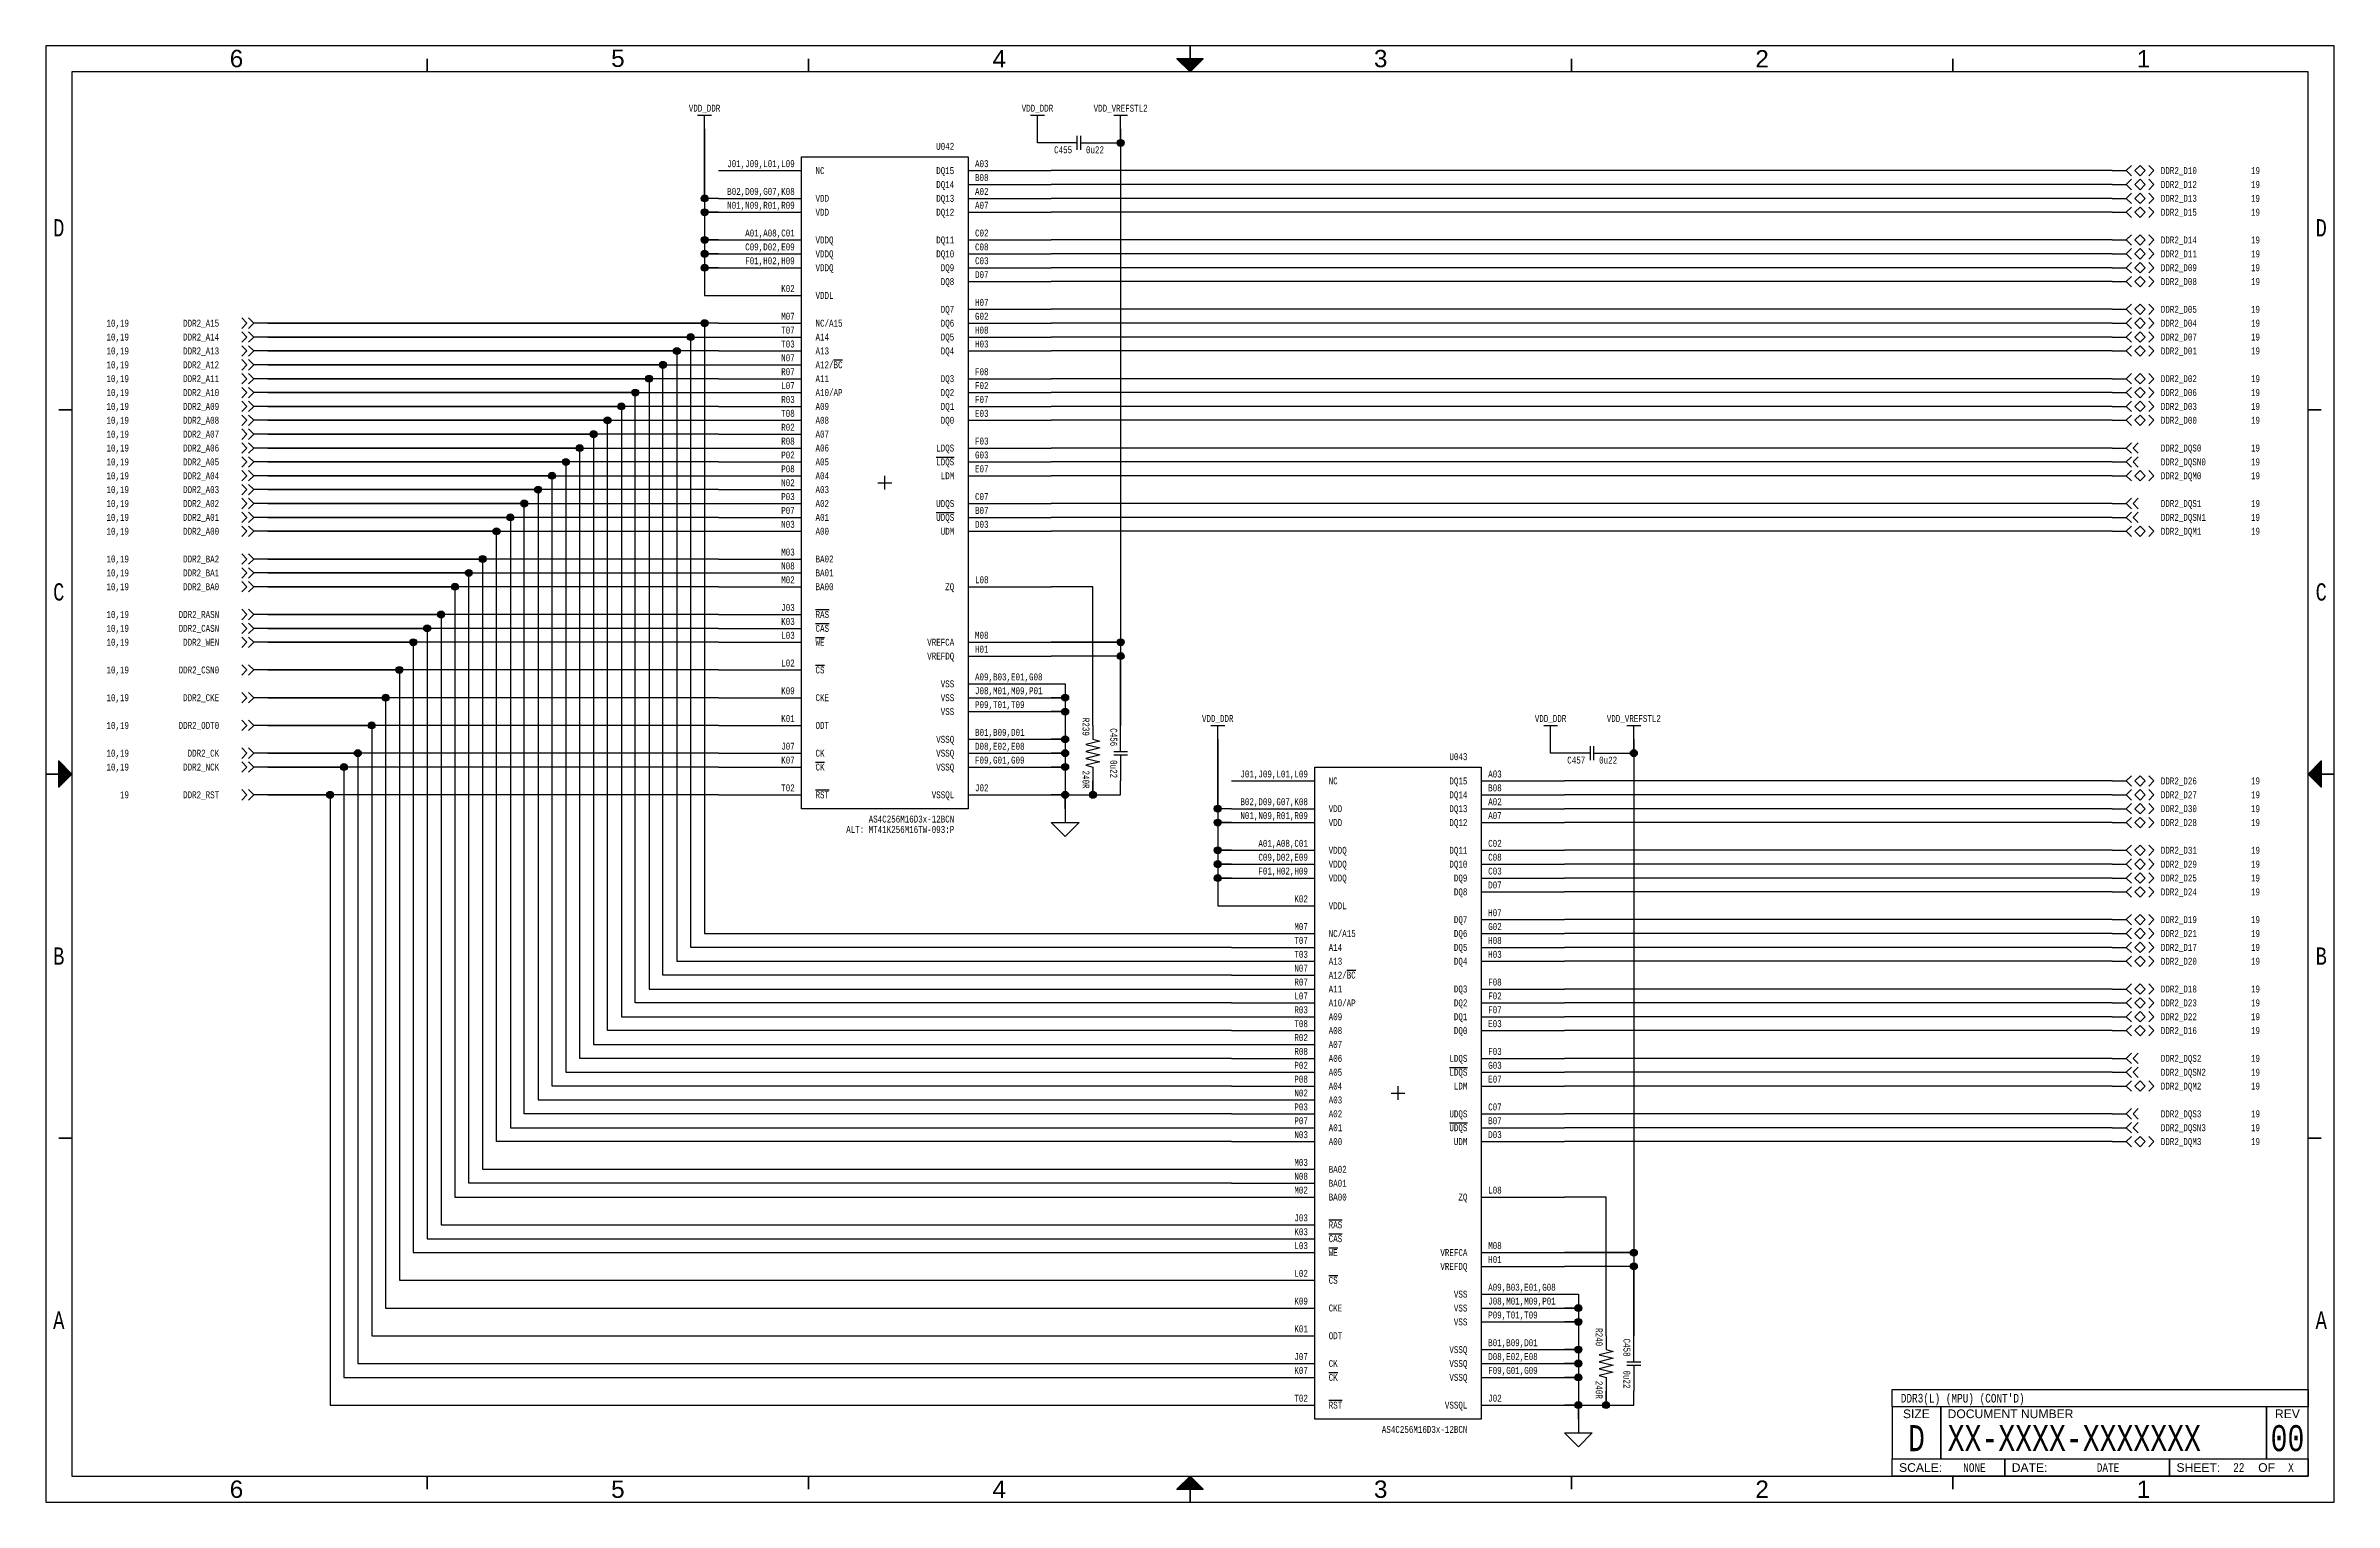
# Paper-space layout '22' of a CAD drawing. Header units: inches. Extents: x 0.2 to 16.8, y 0.2 to 10.8.
import ezdxf
from ezdxf.enums import TextEntityAlignment as Align

# ---------------------------------------------------------------- set-up
doc = ezdxf.new("R2010")
doc.units = ezdxf.units.IN
doc.header["$MEASUREMENT"] = 0
for name, color, linetype in [('BORDER', 13, 'Continuous'), ('COMPONENT', 14, 'Continuous'), ('SIGNAL', 84, 'Continuous'), ('TEXT', 252, 'Continuous')]:
    doc.layers.add(name, color=color, linetype=linetype)
doc.styles.add('Monotxt_75', font='monotxt.shx', dxfattribs={"width": 0.75})
doc.styles.get("Standard").update_dxf_attribs({"font": 'arial.ttf'})

# ---------------------------------------------------------------- blocks, each defined once
blk = doc.blocks.new('ANSI B Frame')
at = {"layer": 'BORDER', "lineweight": 35}
h = blk.add_hatch(color=256, dxfattribs=at)
h.dxf.hatch_style = 1
h.paths.add_polyline_path([(8.59375, 10.65625), (8.5, 10.65625), (8.5, 10.5625)])
h.paths.add_polyline_path([(8.5, 10.5625), (8.5, 10.65625), (8.40625, 10.65625)])
h = blk.add_hatch(color=256, dxfattribs=at)
h.dxf.hatch_style = 1
h.paths.add_polyline_path([(0.34375, 5.59375), (0.34375, 5.5), (0.4375, 5.5)])
h.paths.add_polyline_path([(0.4375, 5.5), (0.34375, 5.5), (0.34375, 5.40625)])
h = blk.add_hatch(color=256, dxfattribs=at)
h.dxf.hatch_style = 1
h.paths.add_polyline_path([(16.65625, 5.59375), (16.65625, 5.5), (16.5625, 5.5)])
h.paths.add_polyline_path([(16.5625, 5.5), (16.65625, 5.5), (16.65625, 5.40625)])
h = blk.add_hatch(color=256, dxfattribs=at)
h.dxf.hatch_style = 1
h.paths.add_polyline_path([(8.59375, 0.34375), (8.5, 0.34375), (8.5, 0.4375)])
h.paths.add_polyline_path([(8.5, 0.4375), (8.5, 0.34375), (8.40625, 0.34375)])
at = {"layer": 'BORDER'}
for points in [[(0.25, 0.25), (16.75, 0.25), (16.75, 10.75), (0.25, 10.75)], [(0.4375, 0.4375), (16.5625, 0.4375), (16.5625, 10.5625), (0.4375, 10.5625)], [(13.5625, 1.0625), (16.5625, 1.0625), (16.5625, 0.9375), (13.5625, 0.9375)], [(13.5625, 0.9375), (13.5625, 0.5625), (13.9125, 0.5625), (13.9125, 0.9375), (13.9125, 0.5625), (16.2625, 0.5625), (16.2625, 0.9375), (16.2625, 0.5625), (16.5625, 0.5625), (16.5625, 0.9375)], [(16.5625, 0.4375), (15.5625, 0.4375), (15.5625, 0.5625), (15.5625, 0.4375), (14.375, 0.4375), (14.375, 0.5625), (14.375, 0.4375), (13.5625, 0.4375), (13.5625, 0.5625), (16.5625, 0.5625)]]:
    blk.add_lwpolyline(points, close=True, dxfattribs=at)
at = {"layer": 'BORDER', "lineweight": 35}
for points in [[(8.5, 10.5625), (8.5, 10.75)], [(3, 10.65625), (3, 10.5625)], [(5.75, 10.65625), (5.75, 10.5625)], [(11.25, 10.65625), (11.25, 10.5625)], [(14, 10.65625), (14, 10.5625)], [(0.34375, 8.125), (0.4375, 8.125)], [(16.65625, 8.125), (16.5625, 8.125)], [(0.4375, 5.5), (0.25, 5.5)], [(16.5625, 5.5), (16.75, 5.5)], [(0.34375, 2.875), (0.4375, 2.875)], [(16.65625, 2.875), (16.5625, 2.875)], [(3, 0.34375), (3, 0.4375)], [(5.75, 0.34375), (5.75, 0.4375)], [(8.5, 0.4375), (8.5, 0.25)], [(11.25, 0.34375), (11.25, 0.4375)], [(14, 0.34375), (14, 0.4375)]]:
    blk.add_lwpolyline(points, dxfattribs=at)
for points in [[(8.5, 10.5625), (8.59375, 10.65625), (8.40625, 10.65625)], [(0.4375, 5.5), (0.34375, 5.59375), (0.34375, 5.40625)], [(16.5625, 5.5), (16.65625, 5.59375), (16.65625, 5.40625)], [(8.5, 0.4375), (8.59375, 0.34375), (8.40625, 0.34375)]]:
    blk.add_lwpolyline(points, close=True, dxfattribs=at)
at = {"layer": 'BORDER', "style": 'Monotxt_75', "width": 0.75}
for s, p in [('D', (0.34375, 9.4375)), ('D', (16.65625, 9.4375)), ('C', (0.34375, 6.8125)), ('C', (16.65625, 6.8125)), ('B', (0.34375, 4.1875)), ('B', (16.65625, 4.1875)), ('A', (0.34375, 1.5625)), ('A', (16.65625, 1.5625))]:
    blk.add_text(s, height=0.125, dxfattribs=at).set_placement(p, align=Align.MIDDLE_CENTER)
at = {"layer": 'BORDER'}
for s, p in [('SIZE', (13.7375, 0.8875)), ('REV', (16.4125, 0.8875)), ('OF', (16.2625, 0.5))]:
    blk.add_text(s, height=0.0625, dxfattribs=at).set_placement(p, align=Align.MIDDLE_CENTER)
for s, p in [('DOCUMENT NUMBER', (13.9625, 0.8875)), ('SCALE:', (13.6125, 0.5)), ('DATE:', (14.425, 0.5)), ('SHEET:', (15.6125, 0.5))]:
    blk.add_text(s, height=0.0625, dxfattribs=at).set_placement(p, align=Align.MIDDLE_LEFT)
at = {"layer": 'BORDER', "flags": 8}
for tag, p in [('ZN6', (1.625, 10.65787)), ('ZN5', (4.375, 10.66009)), ('ZN4', (7.125, 10.65625)), ('ZN3', (9.875, 10.65796)), ('ZN2', (12.625, 10.65574)), ('ZN1', (15.375, 10.65574)), ('ZN6', (1.625, 0.34375)), ('ZN5', (4.375, 0.34375)), ('ZN4', (7.125, 0.34375)), ('ZN3', (9.875, 0.34375)), ('ZN2', (12.625, 0.34375)), ('ZN1', (15.375, 0.34375))]:
    blk.add_attdef(tag, text='', height=0.125, dxfattribs=at).set_placement(p, align=Align.MIDDLE_CENTER)
at = {"layer": 'TEXT', "style": 'Monotxt_75', "width": 0.75, "flags": 8}
for tag, height, p in [('DESRP', 0.0625, (13.625, 1)), ('DWG_NO', 0.1875, (13.9625, 0.7125))]:
    blk.add_attdef(tag, text='', height=height, dxfattribs=at).set_placement(p, align=Align.MIDDLE_LEFT)
for tag, height, p in [('SHTSZ', 0.1875, (13.7375, 0.7125)), ('REV', 0.1875, (16.4125, 0.7125)), ('SCALE', 0.0625, (14.15625, 0.5)), ('REVDATE', 0.0625, (15.11875, 0.5)), ('CURRSHT', 0.0625, (16.0625, 0.5)), ('LASTSHT', 0.0625, (16.4375, 0.5))]:
    blk.add_attdef(tag, text='', height=height, dxfattribs=at).set_placement(p, align=Align.MIDDLE_CENTER)
blk = doc.blocks.new('CONNECT')
blk.add_hatch(color=256).paths.add_polyline_path([(0.0125, 0, 1), (-0.0125, 0, 1)])
blk.add_circle((0, 0), 0.0125)
blk = doc.blocks.new('SUPPLY_BUS')
for points in [[(0, 0), (0.05, 0)], [(0.05, 0.025), (0.05, -0.025)]]:
    blk.add_lwpolyline(points)
blk = doc.blocks.new('DDR3L_16')
blk.add_lwpolyline([(-0.6, 2.35), (0.6, 2.35), (0.6, -2.35), (-0.6, -2.35)], close=True)
for points in [[(-1.2, 2.25), (-0.6, 2.25)], [(0.6, 2.25), (1.2, 2.25)], [(0.6, 2.15), (1.2, 2.15)], [(-1.2, 2.05), (-0.6, 2.05)], [(0.6, 2.05), (1.2, 2.05)], [(-1.2, 1.95), (-0.6, 1.95)], [(0.6, 1.95), (1.2, 1.95)], [(-1.2, 1.75), (-0.6, 1.75)], [(0.6, 1.75), (1.2, 1.75)], [(-1.2, 1.65), (-0.6, 1.65)], [(-1.2, 1.55), (-0.6, 1.55)], [(0.6, 1.65), (1.2, 1.65)], [(0.6, 1.55), (1.2, 1.55)], [(-1.2, 1.35), (-0.6, 1.35)], [(0.6, 1.45), (1.2, 1.45)], [(0.6, 1.25), (1.2, 1.25)], [(-1.2, 1.15), (-0.6, 1.15)], [(-1.2, 1.05), (-0.6, 1.05)], [(0.6, 1.15), (1.2, 1.15)], [(0.6, 1.05), (1.2, 1.05)], [(-1.2, 0.95), (-0.6, 0.95)], [(-1.2, 0.85), (-0.6, 0.85)], [(0.6, 0.95), (1.2, 0.95)], [(-1.2, 0.75), (-0.6, 0.75)], [(0.6, 0.75), (1.2, 0.75)], [(-1.2, 0.65), (-0.6, 0.65)], [(-1.2, 0.55), (-0.6, 0.55)], [(0.6, 0.65), (1.2, 0.65)], [(0.6, 0.55), (1.2, 0.55)], [(-1.2, 0.45), (-0.6, 0.45)], [(-1.2, 0.35), (-0.6, 0.35)], [(0.6, 0.45), (1.2, 0.45)], [(-1.2, 0.25), (-0.6, 0.25)], [(0.6, 0.25), (1.2, 0.25)], [(-1.2, 0.15), (-0.6, 0.15)], [(-1.2, 0.05), (-0.6, 0.05)], [(0.6, 0.15), (1.2, 0.15)], [(0.6, 0.05), (1.2, 0.05)], [(-1.2, -0.05), (-0.6, -0.05)], [(-1.2, -0.15), (-0.6, -0.15)], [(0.6, -0.15), (1.2, -0.15)], [(-1.2, -0.25), (-0.6, -0.25)], [(0.6, -0.25), (1.2, -0.25)], [(-1.2, -0.35), (-0.6, -0.35)], [(0.6, -0.35), (1.2, -0.35)], [(-1.2, -0.55), (-0.6, -0.55)], [(-1.2, -0.65), (-0.6, -0.65)], [(-1.2, -0.75), (-0.6, -0.75)], [(0.6, -0.75), (1.2, -0.75)], [(-1.2, -0.95), (-0.6, -0.95)], [(-1.2, -1.05), (-0.6, -1.05)], [(-1.2, -1.15), (-0.6, -1.15)], [(0.6, -1.15), (1.2, -1.15)], [(0.6, -1.25), (1.2, -1.25)], [(-1.2, -1.35), (-0.6, -1.35)], [(0.6, -1.45), (1.2, -1.45)], [(-1.2, -1.55), (-0.6, -1.55)], [(0.6, -1.55), (1.2, -1.55)], [(-1.2, -1.75), (-0.6, -1.75)], [(0.6, -1.65), (1.2, -1.65)], [(-1.2, -1.95), (-0.6, -1.95)], [(0.6, -1.85), (1.2, -1.85)], [(0.6, -1.95), (1.2, -1.95)], [(-1.2, -2.05), (-0.6, -2.05)], [(0.6, -2.05), (1.2, -2.05)], [(-1.2, -2.25), (-0.6, -2.25)], [(0.6, -2.25), (1.2, -2.25)]]:
    blk.add_lwpolyline(points)
at = {"color": 7}
for points in [[(-0.05, 0), (0, 0), (0, 0.05)], [(0, -0.05), (0, 0), (0.05, 0)]]:
    blk.add_lwpolyline(points, dxfattribs=at)
at = {"layer": 'TEXT', "style": 'Monotxt_75', "width": 0.75}
for s, p in [('J01,J09,L01,L09', (-0.65, 2.275)), ('B02,D09,G07,K08', (-0.65, 2.075)), ('N01,N09,R01,R09', (-0.65, 1.975)), ('A01,A08,C01', (-0.65, 1.775)), ('C09,D02,E09', (-0.65, 1.675)), ('F01,H02,H09', (-0.65, 1.575)), ('K02', (-0.65, 1.375)), ('M07', (-0.65, 1.175)), ('T07', (-0.65, 1.075)), ('T03', (-0.65, 0.975)), ('N07', (-0.65, 0.875)), ('R07', (-0.65, 0.775)), ('L07', (-0.65, 0.675)), ('T08', (-0.65, 0.475)), ('R03', (-0.65, 0.575)), ('R02', (-0.65, 0.375)), ('R08', (-0.65, 0.275)), ('P02', (-0.65, 0.175)), ('P08', (-0.65, 0.075)), ('N02', (-0.65, -0.025)), ('P03', (-0.65, -0.125)), ('P07', (-0.65, -0.225)), ('N03', (-0.65, -0.325)), ('M03', (-0.65, -0.525)), ('N08', (-0.65, -0.625)), ('M02', (-0.65, -0.725)), ('J03', (-0.65, -0.925)), ('K03', (-0.65, -1.025)), ('L03', (-0.65, -1.125)), ('L02', (-0.65, -1.325)), ('K09', (-0.65, -1.525)), ('K01', (-0.65, -1.725)), ('J07', (-0.65, -1.925)), ('K07', (-0.65, -2.025)), ('T02', (-0.65, -2.225))]:
    blk.add_text(s, height=0.05, dxfattribs=at).set_placement(p, align=Align.RIGHT)
for s, p in [('A03', (0.65, 2.275)), ('B08', (0.65, 2.175)), ('A02', (0.65, 2.075)), ('A07', (0.65, 1.975)), ('C02', (0.65, 1.775)), ('C08', (0.65, 1.675)), ('C03', (0.65, 1.575)), ('D07', (0.65, 1.475)), ('H07', (0.65, 1.275)), ('G02', (0.65, 1.175)), ('H08', (0.65, 1.075)), ('H03', (0.65, 0.975)), ('F08', (0.65, 0.775)), ('F02', (0.65, 0.675)), ('E03', (0.65, 0.475)), ('F07', (0.65, 0.575)), ('G03', (0.65, 0.175)), ('F03', (0.65, 0.275)), ('E07', (0.65, 0.075)), ('C07', (0.65, -0.125)), ('B07', (0.65, -0.225)), ('D03', (0.65, -0.325)), ('L08', (0.65, -0.725)), ('M08', (0.65, -1.125)), ('H01', (0.65, -1.225)), ('A09,B03,E01,G08', (0.65, -1.425)), ('J08,M01,M09,P01', (0.65, -1.525)), ('P09,T01,T09', (0.65, -1.625)), ('B01,B09,D01', (0.65, -1.825)), ('D08,E02,E08', (0.65, -1.925)), ('F09,G01,G09', (0.65, -2.025)), ('J02', (0.65, -2.225))]:
    blk.add_text(s, height=0.05, dxfattribs=at).set_placement(p)
for s, p in [('NC', (-0.5, 2.25)), ('VDD', (-0.5, 2.05)), ('VDD', (-0.5, 1.95)), ('VDDQ', (-0.5, 1.75)), ('VDDQ', (-0.5, 1.65)), ('VDDQ', (-0.5, 1.55)), ('VDDL', (-0.5, 1.35)), ('NC/A15', (-0.5, 1.15)), ('A14', (-0.5, 1.05)), ('A13', (-0.5, 0.95)), ('A12/%%OBC', (-0.5, 0.85)), ('A11', (-0.5, 0.75)), ('A10/AP', (-0.5, 0.65)), ('A09', (-0.5, 0.55)), ('A08', (-0.5, 0.45)), ('A07', (-0.5, 0.35)), ('A06', (-0.5, 0.25)), ('A05', (-0.5, 0.15)), ('A04', (-0.5, 0.05)), ('A03', (-0.5, -0.05)), ('A02', (-0.5, -0.15)), ('A01', (-0.5, -0.25)), ('A00', (-0.5, -0.35)), ('BA02', (-0.5, -0.55)), ('BA01', (-0.5, -0.65)), ('BA00', (-0.5, -0.75)), ('%%ORAS', (-0.5, -0.95)), ('%%OCAS', (-0.5, -1.05)), ('%%OWE', (-0.5, -1.15)), ('%%OCS', (-0.5, -1.35)), ('CKE', (-0.5, -1.55)), ('ODT', (-0.5, -1.75)), ('CK', (-0.5, -1.95)), ('%%OCK', (-0.5, -2.05)), ('%%ORST', (-0.5, -2.25))]:
    blk.add_text(s, height=0.05, dxfattribs=at).set_placement(p, align=Align.MIDDLE_LEFT)
for s, p in [('DQ15', (0.5, 2.25)), ('DQ14', (0.5, 2.15)), ('DQ13', (0.5, 2.05)), ('DQ12', (0.5, 1.95)), ('DQ11', (0.5, 1.75)), ('DQ10', (0.5, 1.65)), ('DQ9', (0.5, 1.55)), ('DQ8', (0.5, 1.45)), ('DQ7', (0.5, 1.25)), ('DQ6', (0.5, 1.15)), ('DQ5', (0.5, 1.05)), ('DQ4', (0.5, 0.95)), ('DQ3', (0.5, 0.75)), ('DQ2', (0.5, 0.65)), ('DQ1', (0.5, 0.55)), ('DQ0', (0.5, 0.45)), ('%%OLDQS', (0.5, 0.15)), ('LDQS', (0.5, 0.25)), ('LDM', (0.5, 0.05)), ('UDQS', (0.5, -0.15)), ('%%OUDQS', (0.5, -0.25)), ('UDM', (0.5, -0.35)), ('ZQ', (0.5, -0.75)), ('VREFCA', (0.5, -1.15)), ('VREFDQ', (0.5, -1.25)), ('VSS', (0.5, -1.45)), ('VSS', (0.5, -1.55)), ('VSS', (0.5, -1.65)), ('VSSQ', (0.5, -1.85)), ('VSSQ', (0.5, -1.95)), ('VSSQ', (0.5, -2.05)), ('VSSQL', (0.5, -2.25))]:
    blk.add_text(s, height=0.05, dxfattribs=at).set_placement(p, align=Align.MIDDLE_RIGHT)
at = {"layer": 'TEXT', "style": 'Monotxt_75', "width": 0.75, "flags": 8}
blk.add_attdef('REFID', text='', height=0.05, dxfattribs=at).set_placement((0.5, 2.4), align=Align.RIGHT)
blk.add_attdef('MFGPN', text='', height=0.05, dxfattribs=at).set_placement((0.5, -2.4), align=Align.TOP_RIGHT)
blk = doc.blocks.new('RES')
blk.add_lwpolyline([(-0.2, 0), (-0.1, 0), (-0.0875, 0.05), (-0.0625, -0.05), (-0.0375, 0.05), (-0.0125, -0.05), (0.0125, 0.05), (0.0375, -0.05), (0.0625, 0.05), (0.0875, -0.05), (0.1, 0), (0.2, 0)])
at = {"layer": 'TEXT', "style": 'Monotxt_75', "width": 0.75, "flags": 8}
blk.add_attdef('REFID', text='', height=0.05, dxfattribs=at).set_placement((-0.125, -0.025), align=Align.TOP_RIGHT)
blk.add_attdef('VALUE', text='', height=0.05, dxfattribs=at).set_placement((0.125, -0.025), align=Align.TOP_LEFT)
blk = doc.blocks.new('CAP')
for points in [[(0, 0.0125), (0, 0.2)], [(-0.05, 0.0125), (0.05, 0.0125)], [(-0.05, -0.0125), (0.05, -0.0125)], [(0, -0.0125), (0, -0.2)]]:
    blk.add_lwpolyline(points)
at = {"layer": 'TEXT', "style": 'Monotxt_75', "width": 0.75, "flags": 8}
blk.add_attdef('REFID', text='', height=0.05, rotation=270, dxfattribs=at).set_placement((-0.025, 0.05), align=Align.TOP_RIGHT)
blk.add_attdef('VALUE', text='', height=0.05, rotation=270, dxfattribs=at).set_placement((-0.025, -0.05), align=Align.TOP_LEFT)
blk = doc.blocks.new('FLOAT_GND')
blk.add_lwpolyline([(0, 0), (0, -0.05)])
blk.add_lwpolyline([(-0.05, -0.05), (0.05, -0.05), (0, -0.1)], close=True)
blk = doc.blocks.new('BIDIR_CONN')
for points in [[(0, 0), (0.05, 0)], [(0.06875, 0.01875), (0.05, 0), (0.06875, -0.01875)], [(0.13125, 0.01875), (0.15, 0), (0.13125, -0.01875)]]:
    blk.add_lwpolyline(points)
blk.add_lwpolyline([(0.1, 0.01875), (0.08125, 0), (0.1, -0.01875), (0.11875, 0)], close=True)
blk = doc.blocks.new('FROM_CONN')
for points in [[(0, 0), (0.05, 0)], [(0.06875, 0.01875), (0.05, 0), (0.06875, -0.01875)], [(0.09375, 0.01875), (0.075, 0), (0.09375, -0.01875)]]:
    blk.add_lwpolyline(points)

psp = doc.layouts.new('22')

# ---------------------------------------------------------------- linework, layer by layer
at = {"layer": 'SIGNAL'}
for points in [[(5.1, 9.65), (5, 9.65), (5, 10.15), (5, 9.55), (5.1, 9.55), (5.025, 9.55), (5, 9.525), (5, 9.35), (5.1, 9.35), (5.025, 9.35), (5, 9.325), (5, 9.25), (5.1, 9.25), (5.025, 9.25), (5, 9.225), (5, 9.15), (5.1, 9.15), (5.025, 9.15), (5, 9.125), (5, 8.95), (5.1, 8.95)], [(7.5, 10.05), (7.4, 10.05), (7.4, 10.15)], [(7.9, 10.05), (8, 10.05), (8, 10.15), (8, 6.45), (7.5, 6.45), (7.975, 6.45), (8, 6.425), (8, 5.85), (8, 6.35), (7.5, 6.35)], [(15.15, 9.85), (7.5, 9.85)], [(15.15, 9.75), (7.5, 9.75)], [(15.15, 9.65), (7.5, 9.65)], [(15.15, 9.55), (7.5, 9.55)], [(15.15, 9.35), (7.5, 9.35)], [(15.15, 9.25), (7.5, 9.25)], [(15.15, 9.15), (7.5, 9.15)], [(15.15, 9.05), (7.5, 9.05)], [(5.1, 8.75), (1.85, 8.75), (5, 8.75), (5, 4.35), (8.8, 4.35)], [(15.15, 8.85), (7.5, 8.85)], [(15.15, 8.75), (7.5, 8.75)], [(8.8, 4.25), (4.9, 4.25), (4.9, 8.65), (1.85, 8.65), (5.1, 8.65)], [(15.15, 8.65), (7.5, 8.65)], [(5.1, 8.55), (1.85, 8.55), (4.8, 8.55), (4.8, 4.15), (8.8, 4.15)], [(8.8, 4.05), (4.7, 4.05), (4.7, 8.45), (1.85, 8.45), (5.1, 8.45)], [(15.15, 8.55), (7.5, 8.55)], [(5.1, 8.35), (1.85, 8.35), (4.6, 8.35), (4.6, 3.95), (8.8, 3.95)], [(8.8, 3.85), (4.5, 3.85), (4.5, 8.25), (1.85, 8.25), (5.1, 8.25)], [(15.15, 8.35), (7.5, 8.35)], [(5.1, 8.15), (1.85, 8.15), (4.4, 8.15), (4.4, 3.75), (8.8, 3.75)], [(15.15, 8.25), (7.5, 8.25)], [(15.15, 8.15), (7.5, 8.15)], [(8.8, 3.65), (4.3, 3.65), (4.3, 8.05), (1.85, 8.05), (5.1, 8.05)], [(5.1, 7.95), (1.85, 7.95), (4.2, 7.95), (4.2, 3.55), (8.8, 3.55)], [(15.15, 8.05), (7.5, 8.05)], [(8.8, 3.45), (4.1, 3.45), (4.1, 7.85), (1.85, 7.85), (5.1, 7.85)], [(15.15, 7.85), (7.5, 7.85)], [(5.1, 7.75), (1.85, 7.75), (4, 7.75), (4, 3.35), (8.8, 3.35)], [(8.8, 3.25), (3.9, 3.25), (3.9, 7.65), (1.85, 7.65), (5.1, 7.65)], [(15.15, 7.75), (7.5, 7.75)], [(15.15, 7.65), (7.5, 7.65)], [(5.1, 7.55), (1.85, 7.55), (3.8, 7.55), (3.8, 3.15), (8.8, 3.15)], [(8.8, 3.05), (3.7, 3.05), (3.7, 7.45), (1.85, 7.45), (5.1, 7.45)], [(15.15, 7.45), (7.5, 7.45)], [(5.1, 7.35), (1.85, 7.35), (3.6, 7.35), (3.6, 2.95), (8.8, 2.95)], [(15.15, 7.35), (7.5, 7.35)], [(8.8, 2.85), (3.5, 2.85), (3.5, 7.25), (1.85, 7.25), (5.1, 7.25)], [(15.15, 7.25), (7.5, 7.25)], [(5.1, 7.05), (1.85, 7.05), (3.4, 7.05), (3.4, 2.65), (8.8, 2.65)], [(8.8, 2.55), (3.3, 2.55), (3.3, 6.95), (1.85, 6.95), (5.1, 6.95)], [(5.1, 6.85), (1.85, 6.85), (3.2, 6.85), (3.2, 2.45), (8.8, 2.45)], [(7.8, 5.85), (7.8, 6.85), (7.5, 6.85)], [(5.1, 6.65), (1.85, 6.65), (3.1, 6.65), (3.1, 2.25), (8.8, 2.25)], [(5.1, 6.55), (1.85, 6.55), (3, 6.55), (3, 2.15), (8.8, 2.15)], [(5.1, 6.45), (1.85, 6.45), (2.9, 6.45), (2.9, 2.05), (8.8, 2.05)], [(5.1, 6.25), (1.85, 6.25), (2.8, 6.25), (2.8, 1.85), (8.8, 1.85)], [(7.5, 6.15), (7.6, 6.15), (7.6, 6.075), (7.575, 6.05), (7.5, 6.05), (7.6, 6.05), (7.6, 5.975), (7.575, 5.95), (7.5, 5.95), (7.6, 5.95), (7.6, 5.775), (7.575, 5.75), (7.5, 5.75), (7.6, 5.75), (7.6, 5.675), (7.575, 5.65), (7.5, 5.65), (7.6, 5.65), (7.6, 5.575), (7.575, 5.55), (7.5, 5.55), (7.6, 5.55), (7.6, 5.25), (7.6, 5.35), (7.5, 5.35), (7.8, 5.35), (7.8, 5.45), (7.8, 5.375), (7.825, 5.35), (8, 5.35), (8, 5.45)], [(5.1, 6.05), (1.85, 6.05), (2.7, 6.05), (2.7, 1.65), (8.8, 1.65)], [(5.1, 5.85), (1.85, 5.85), (2.6, 5.85), (2.6, 1.45), (8.8, 1.45)], [(5.1, 5.65), (1.85, 5.65), (2.5, 5.65), (2.5, 1.25), (8.8, 1.25)], [(8.8, 5.25), (8.7, 5.25), (8.7, 5.75), (8.7, 5.15), (8.8, 5.15), (8.725, 5.15), (8.7, 5.125), (8.7, 4.95), (8.8, 4.95), (8.725, 4.95), (8.7, 4.925), (8.7, 4.85), (8.8, 4.85), (8.725, 4.85), (8.7, 4.825), (8.7, 4.75), (8.8, 4.75), (8.725, 4.75), (8.7, 4.725), (8.7, 4.55), (8.8, 4.55)], [(11.2, 5.65), (11.1, 5.65), (11.1, 5.75)], [(11.6, 5.65), (11.7, 5.65), (11.7, 5.75), (11.7, 2.05), (11.2, 2.05), (11.675, 2.05), (11.7, 2.025), (11.7, 1.45), (11.7, 1.95), (11.2, 1.95)], [(5.1, 5.55), (1.85, 5.55), (2.4, 5.55), (2.4, 1.15), (8.8, 1.15)], [(15.15, 5.45), (11.2, 5.45)], [(5.1, 5.35), (1.85, 5.35), (2.3, 5.35), (2.3, 0.95), (8.8, 0.95)], [(15.15, 5.35), (11.2, 5.35)], [(15.15, 5.25), (11.2, 5.25)], [(15.15, 5.15), (11.2, 5.15)], [(15.15, 4.95), (11.2, 4.95)], [(15.15, 4.85), (11.2, 4.85)], [(15.15, 4.75), (11.2, 4.75)], [(15.15, 4.65), (11.2, 4.65)], [(15.15, 4.45), (11.2, 4.45)], [(15.15, 4.35), (11.2, 4.35)], [(15.15, 4.25), (11.2, 4.25)], [(15.15, 4.15), (11.2, 4.15)], [(15.15, 3.95), (11.2, 3.95)], [(15.15, 3.85), (11.2, 3.85)], [(15.15, 3.75), (11.2, 3.75)], [(15.15, 3.65), (11.2, 3.65)], [(15.15, 3.45), (11.2, 3.45)], [(15.15, 3.35), (11.2, 3.35)], [(15.15, 3.25), (11.2, 3.25)], [(15.15, 3.05), (11.2, 3.05)], [(15.15, 2.95), (11.2, 2.95)], [(15.15, 2.85), (11.2, 2.85)], [(11.5, 1.45), (11.5, 2.45), (11.2, 2.45)], [(11.2, 1.75), (11.3, 1.75), (11.3, 1.675), (11.275, 1.65), (11.2, 1.65), (11.3, 1.65), (11.3, 1.575), (11.275, 1.55), (11.2, 1.55), (11.3, 1.55), (11.3, 1.375), (11.275, 1.35), (11.2, 1.35), (11.3, 1.35), (11.3, 1.275), (11.275, 1.25), (11.2, 1.25), (11.3, 1.25), (11.3, 1.175), (11.275, 1.15), (11.2, 1.15), (11.3, 1.15), (11.3, 0.85), (11.3, 0.95), (11.2, 0.95), (11.5, 0.95), (11.5, 1.05), (11.5, 0.975), (11.525, 0.95), (11.7, 0.95), (11.7, 1.05)]]:
    psp.add_lwpolyline(points, dxfattribs=at)

# ---------------------------------------------------------------- block references
ref = psp.add_blockref('ANSI B Frame', (0, 0))
ref.add_attrib('SHTSZ', 'D', dxfattribs={"layer": 'TEXT', "height": 0.188, "style": 'Monotxt_75', "width": 0.75}).set_placement((13.738, 0.712), align=Align.MIDDLE_CENTER)
ref.add_attrib('DWG_NO', 'XX-XXXX-XXXXXXX', dxfattribs={"layer": 'TEXT', "height": 0.1875, "style": 'Monotxt_75', "width": 0.75}).set_placement((13.963, 0.712), align=Align.MIDDLE_LEFT)
ref.add_attrib('REV', '00', dxfattribs={"layer": 'TEXT', "height": 0.1875, "style": 'Monotxt_75', "width": 0.75}).set_placement((16.413, 0.712), align=Align.MIDDLE_CENTER)
ref.add_attrib('SCALE', 'NONE', dxfattribs={"layer": 'TEXT', "height": 0.0625, "style": 'Monotxt_75', "width": 0.75}).set_placement((14.156, 0.5), align=Align.MIDDLE_CENTER)
ref.add_attrib('REVDATE', 'DATE', dxfattribs={"layer": 'TEXT', "height": 0.0625, "style": 'Monotxt_75', "width": 0.75}).set_placement((15.119, 0.5), align=Align.MIDDLE_CENTER)
ref.add_attrib('CURRSHT', '22', dxfattribs={"layer": 'TEXT', "height": 0.0625, "style": 'Monotxt_75', "width": 0.75}).set_placement((16.062, 0.5), align=Align.MIDDLE_CENTER)
ref.add_attrib('LASTSHT', 'X', dxfattribs={"layer": 'TEXT', "height": 0.0625, "style": 'Monotxt_75', "width": 0.75}).set_placement((16.438, 0.5), align=Align.MIDDLE_CENTER)
ref.add_attrib('DESRP', "DDR3(L) (MPU) (CONT'D)", dxfattribs={"layer": 'TEXT', "height": 0.0625, "style": 'Monotxt_75', "width": 0.75}).set_placement((13.625, 1), align=Align.MIDDLE_LEFT)
ref.add_attrib('ZN1', '1', dxfattribs={"layer": 'BORDER', "height": 0.125}).set_placement((15.375, 0.344), align=Align.MIDDLE_CENTER)
ref.add_attrib('ZN1', '1', dxfattribs={"layer": 'BORDER', "height": 0.125}).set_placement((15.375, 10.656), align=Align.MIDDLE_CENTER)
ref.add_attrib('ZN2', '2', dxfattribs={"layer": 'BORDER', "height": 0.125}).set_placement((12.625, 0.344), align=Align.MIDDLE_CENTER)
ref.add_attrib('ZN2', '2', dxfattribs={"layer": 'BORDER', "height": 0.125}).set_placement((12.625, 10.656), align=Align.MIDDLE_CENTER)
ref.add_attrib('ZN3', '3', dxfattribs={"layer": 'BORDER', "height": 0.125}).set_placement((9.875, 0.344), align=Align.MIDDLE_CENTER)
ref.add_attrib('ZN3', '3', dxfattribs={"layer": 'BORDER', "height": 0.125}).set_placement((9.875, 10.658), align=Align.MIDDLE_CENTER)
ref.add_attrib('ZN4', '4', dxfattribs={"layer": 'BORDER', "height": 0.125}).set_placement((7.125, 0.344), align=Align.MIDDLE_CENTER)
ref.add_attrib('ZN4', '4', dxfattribs={"layer": 'BORDER', "height": 0.125}).set_placement((7.125, 10.656), align=Align.MIDDLE_CENTER)
ref.add_attrib('ZN5', '5', dxfattribs={"layer": 'BORDER', "height": 0.125}).set_placement((4.375, 0.344), align=Align.MIDDLE_CENTER)
ref.add_attrib('ZN5', '5', dxfattribs={"layer": 'BORDER', "height": 0.125}).set_placement((4.375, 10.66), align=Align.MIDDLE_CENTER)
ref.add_attrib('ZN6', '6', dxfattribs={"layer": 'BORDER', "height": 0.125}).set_placement((1.625, 0.344), align=Align.MIDDLE_CENTER)
ref.add_attrib('ZN6', '6', dxfattribs={"layer": 'BORDER', "height": 0.125}).set_placement((1.625, 10.658), align=Align.MIDDLE_CENTER)
at = {"layer": 'COMPONENT', "yscale": 2, "zscale": 2}
for name, p, xscale, rotation in [('SUPPLY_BUS', (5, 10.15), 2, 90), ('SUPPLY_BUS', (7.4, 10.15), 2, 90), ('SUPPLY_BUS', (8, 10.15), 2, 90), ('BIDIR_CONN', (15.15, 9.85), -2, 180), ('BIDIR_CONN', (15.15, 9.75), -2, 180), ('BIDIR_CONN', (15.15, 9.65), -2, 180), ('BIDIR_CONN', (15.15, 9.55), -2, 180), ('BIDIR_CONN', (15.15, 9.35), -2, 180), ('BIDIR_CONN', (15.15, 9.25), -2, 180), ('BIDIR_CONN', (15.15, 9.15), -2, 180), ('BIDIR_CONN', (15.15, 9.05), -2, 180), ('FROM_CONN', (1.85, 8.75), 2, 180), ('BIDIR_CONN', (15.15, 8.85), -2, 180), ('BIDIR_CONN', (15.15, 8.75), -2, 180), ('FROM_CONN', (1.85, 8.65), 2, 180), ('FROM_CONN', (1.85, 8.55), 2, 180), ('BIDIR_CONN', (15.15, 8.65), -2, 180), ('BIDIR_CONN', (15.15, 8.55), -2, 180), ('FROM_CONN', (1.85, 8.45), 2, 180), ('FROM_CONN', (1.85, 8.35), 2, 180), ('FROM_CONN', (1.85, 8.25), 2, 180), ('BIDIR_CONN', (15.15, 8.35), -2, 180), ('BIDIR_CONN', (15.15, 8.25), -2, 180), ('FROM_CONN', (1.85, 8.15), 2, 180), ('FROM_CONN', (1.85, 8.05), 2, 180), ('BIDIR_CONN', (15.15, 8.15), -2, 180), ('BIDIR_CONN', (15.15, 8.05), -2, 180), ('FROM_CONN', (1.85, 7.95), 2, 180), ('FROM_CONN', (1.85, 7.85), 2, 180), ('FROM_CONN', (1.85, 7.75), 2, 180), ('FROM_CONN', (1.85, 7.65), 2, 180), ('BIDIR_CONN', (15.15, 7.65), -2, 180), ('FROM_CONN', (1.85, 7.55), 2, 180), ('FROM_CONN', (1.85, 7.45), 2, 180), ('FROM_CONN', (1.85, 7.35), 2, 180), ('FROM_CONN', (1.85, 7.25), 2, 180), ('BIDIR_CONN', (15.15, 7.25), -2, 180), ('FROM_CONN', (1.85, 7.05), 2, 180), ('FROM_CONN', (1.85, 6.95), 2, 180), ('FROM_CONN', (1.85, 6.85), 2, 180), ('FROM_CONN', (1.85, 6.65), 2, 180), ('FROM_CONN', (1.85, 6.55), 2, 180), ('FROM_CONN', (1.85, 6.45), 2, 180), ('FROM_CONN', (1.85, 6.25), 2, 180), ('FROM_CONN', (1.85, 6.05), 2, 180), ('FROM_CONN', (1.85, 5.85), 2, 180), ('SUPPLY_BUS', (8.7, 5.75), 2, 90), ('SUPPLY_BUS', (11.1, 5.75), 2, 90), ('SUPPLY_BUS', (11.7, 5.75), 2, 90), ('FROM_CONN', (1.85, 5.65), 2, 180), ('FROM_CONN', (1.85, 5.55), 2, 180), ('BIDIR_CONN', (15.15, 5.45), -2, 180), ('FROM_CONN', (1.85, 5.35), 2, 180), ('BIDIR_CONN', (15.15, 5.35), -2, 180), ('BIDIR_CONN', (15.15, 5.25), -2, 180), ('BIDIR_CONN', (15.15, 5.15), -2, 180), ('BIDIR_CONN', (15.15, 4.95), -2, 180), ('BIDIR_CONN', (15.15, 4.85), -2, 180), ('BIDIR_CONN', (15.15, 4.75), -2, 180), ('BIDIR_CONN', (15.15, 4.65), -2, 180), ('BIDIR_CONN', (15.15, 4.45), -2, 180), ('BIDIR_CONN', (15.15, 4.35), -2, 180), ('BIDIR_CONN', (15.15, 4.25), -2, 180), ('BIDIR_CONN', (15.15, 4.15), -2, 180), ('BIDIR_CONN', (15.15, 3.95), -2, 180), ('BIDIR_CONN', (15.15, 3.85), -2, 180), ('BIDIR_CONN', (15.15, 3.75), -2, 180), ('BIDIR_CONN', (15.15, 3.65), -2, 180), ('BIDIR_CONN', (15.15, 3.25), -2, 180), ('BIDIR_CONN', (15.15, 2.85), -2, 180)]:
    psp.add_blockref(name, p, dxfattribs=dict(at, xscale=xscale, rotation=rotation))
at = {"layer": 'COMPONENT'}
ref = psp.add_blockref('CAP', (7.7, 10.05), dxfattribs=dict(at, rotation=90))
ref.add_attrib('REFID', 'C455', dxfattribs={"layer": 'TEXT', "height": 0.05, "style": 'Monotxt_75', "width": 0.75}).set_placement((7.65, 10.025), align=Align.TOP_RIGHT)
ref.add_attrib('VALUE', '0u22', dxfattribs={"layer": 'TEXT', "height": 0.05, "style": 'Monotxt_75', "width": 0.75}).set_placement((7.75, 10.025), align=Align.TOP_LEFT)
ref = psp.add_blockref('DDR3L_16', (6.3, 7.6), dxfattribs=at)
ref.add_attrib('REFID', 'U042', dxfattribs={"layer": 'TEXT', "height": 0.05, "style": 'Monotxt_75', "width": 0.75}).set_placement((6.8, 10), align=Align.RIGHT)
ref.add_attrib('MFGPN', 'AS4C256M16D3x-12BCN', dxfattribs={"layer": 'TEXT', "height": 0.05, "style": 'Monotxt_75', "width": 0.75}).set_placement((6.8, 5.2), align=Align.TOP_RIGHT)
at = {"layer": 'COMPONENT', "xscale": 2, "yscale": 2, "zscale": 2}
for name, p in [('FROM_CONN', (15.15, 7.85)), ('FROM_CONN', (15.15, 7.75)), ('FROM_CONN', (15.15, 7.45)), ('FROM_CONN', (15.15, 7.35)), ('FLOAT_GND', (7.6, 5.25)), ('FROM_CONN', (15.15, 3.45)), ('FROM_CONN', (15.15, 3.35)), ('FROM_CONN', (15.15, 3.05)), ('FROM_CONN', (15.15, 2.95)), ('FLOAT_GND', (11.3, 0.85))]:
    psp.add_blockref(name, p, dxfattribs=at)
at = {"layer": 'COMPONENT', "rotation": 270}
for p, values in [((7.8, 5.65), {'REFID': 'R239', 'VALUE': '240R'}), ((11.5, 1.25), {'REFID': 'R240', 'VALUE': '240R'})]:
    psp.add_blockref('RES', p, dxfattribs=at).add_auto_attribs(values)
at = {"layer": 'COMPONENT'}
ref = psp.add_blockref('CAP', (8, 5.65), dxfattribs=at)
ref.add_attrib('REFID', 'C456', dxfattribs={"layer": 'TEXT', "height": 0.05, "rotation": 270, "style": 'Monotxt_75', "width": 0.75}).set_placement((7.975, 5.7), align=Align.TOP_RIGHT)
ref.add_attrib('VALUE', '0u22', dxfattribs={"layer": 'TEXT', "height": 0.05, "rotation": 270, "style": 'Monotxt_75', "width": 0.75}).set_placement((7.975, 5.6), align=Align.TOP_LEFT)
ref = psp.add_blockref('DDR3L_16', (10, 3.2), dxfattribs=at)
ref.add_attrib('REFID', 'U043', dxfattribs={"layer": 'TEXT', "height": 0.05, "style": 'Monotxt_75', "width": 0.75}).set_placement((10.5, 5.6), align=Align.RIGHT)
ref.add_attrib('MFGPN', 'AS4C256M16D3x-12BCN', dxfattribs={"layer": 'TEXT', "height": 0.05, "style": 'Monotxt_75', "width": 0.75}).set_placement((10.5, 0.8), align=Align.TOP_RIGHT)
ref = psp.add_blockref('CAP', (11.4, 5.65), dxfattribs=dict(at, rotation=90))
ref.add_attrib('REFID', 'C457', dxfattribs={"layer": 'TEXT', "height": 0.05, "style": 'Monotxt_75', "width": 0.75}).set_placement((11.35, 5.625), align=Align.TOP_RIGHT)
ref.add_attrib('VALUE', '0u22', dxfattribs={"layer": 'TEXT', "height": 0.05, "style": 'Monotxt_75', "width": 0.75}).set_placement((11.45, 5.625), align=Align.TOP_LEFT)
ref = psp.add_blockref('CAP', (11.7, 1.25), dxfattribs=at)
ref.add_attrib('REFID', 'C458', dxfattribs={"layer": 'TEXT', "height": 0.05, "rotation": 270, "style": 'Monotxt_75', "width": 0.75}).set_placement((11.675, 1.3), align=Align.TOP_RIGHT)
ref.add_attrib('VALUE', '0u22', dxfattribs={"layer": 'TEXT', "height": 0.05, "rotation": 270, "style": 'Monotxt_75', "width": 0.75}).set_placement((11.675, 1.2), align=Align.TOP_LEFT)
at = {"layer": 'SIGNAL', "xscale": 2, "yscale": 2, "zscale": 2}
for p in [(8, 10.05), (5, 9.65), (5, 9.55), (5, 9.35), (5, 9.25), (5, 9.15), (5, 8.75), (4.9, 8.65), (4.7, 8.45), (4.8, 8.55), (4.5, 8.25), (4.6, 8.35), (4.4, 8.15), (4.2, 7.95), (4.3, 8.05), (4, 7.75), (4.1, 7.85), (3.9, 7.65), (3.7, 7.45), (3.8, 7.55), (3.5, 7.25), (3.6, 7.35), (3.3, 6.95), (3.4, 7.05), (3.2, 6.85), (3.1, 6.65), (2.9, 6.45), (3, 6.55), (8, 6.45), (2.8, 6.25), (8, 6.35), (2.7, 6.05), (7.6, 6.05), (7.6, 5.95), (2.6, 5.85), (7.6, 5.75), (2.5, 5.65), (7.6, 5.65), (11.7, 5.65), (2.4, 5.55), (7.6, 5.55), (2.3, 5.35), (7.6, 5.35), (7.8, 5.35), (8.7, 5.25), (8.7, 5.15), (8.7, 4.95), (8.7, 4.85), (8.7, 4.75), (11.7, 2.05), (11.7, 1.95), (11.3, 1.65), (11.3, 1.55), (11.3, 1.35), (11.3, 1.25), (11.3, 1.15), (11.3, 0.95), (11.5, 0.95)]:
    psp.add_blockref('CONNECT', p, dxfattribs=at)

# ---------------------------------------------------------------- texts
at = {"layer": 'TEXT', "style": 'Monotxt_75', "width": 0.75}
for s, p in [('VDD_DDR', (5, 10.275)), ('VDD_DDR', (7.4, 10.275)), ('VDD_VREFSTL2', (8, 10.275)), ('VDD_DDR', (8.7, 5.875)), ('VDD_DDR', (11.1, 5.875)), ('VDD_DDR', (11.1, 5.875)), ('VDD_VREFSTL2', (11.7, 5.875))]:
    psp.add_text(s, height=0.05, dxfattribs=at).set_placement(p, align=Align.CENTER)
for s, p in [('DDR2_D10', (15.5, 9.85)), ('DDR2_D12', (15.5, 9.75)), ('19', (16.15, 9.85)), ('19', (16.15, 9.75)), ('DDR2_D13', (15.5, 9.65)), ('DDR2_D15', (15.5, 9.55)), ('19', (16.15, 9.65)), ('19', (16.15, 9.55)), ('DDR2_D14', (15.5, 9.35)), ('DDR2_D11', (15.5, 9.25)), ('19', (16.15, 9.35)), ('19', (16.15, 9.25)), ('DDR2_D09', (15.5, 9.15)), ('DDR2_D08', (15.5, 9.05)), ('19', (16.15, 9.15)), ('19', (16.15, 9.05)), ('DDR2_D05', (15.5, 8.85)), ('DDR2_D04', (15.5, 8.75)), ('19', (16.15, 8.85)), ('19', (16.15, 8.75)), ('DDR2_D07', (15.5, 8.65)), ('19', (16.15, 8.65)), ('DDR2_D01', (15.5, 8.55)), ('19', (16.15, 8.55)), ('DDR2_D02', (15.5, 8.35)), ('DDR2_D06', (15.5, 8.25)), ('19', (16.15, 8.35)), ('19', (16.15, 8.25)), ('DDR2_D03', (15.5, 8.15)), ('19', (16.15, 8.15)), ('DDR2_D00', (15.5, 8.05)), ('19', (16.15, 8.05)), ('DDR2_DQS0', (15.5, 7.85)), ('DDR2_DQSN0', (15.5, 7.75)), ('19', (16.15, 7.85)), ('19', (16.15, 7.75)), ('DDR2_DQM0', (15.5, 7.65)), ('19', (16.15, 7.65)), ('DDR2_DQS1', (15.5, 7.45)), ('19', (16.15, 7.45)), ('DDR2_DQSN1', (15.5, 7.35)), ('DDR2_DQM1', (15.5, 7.25)), ('19', (16.15, 7.35)), ('19', (16.15, 7.25)), ('DDR2_D26', (15.5, 5.45)), ('19', (16.15, 5.45)), ('DDR2_D27', (15.5, 5.35)), ('19', (16.15, 5.35)), ('DDR2_D30', (15.5, 5.25)), ('DDR2_D28', (15.5, 5.15)), ('19', (16.15, 5.25)), ('19', (16.15, 5.15)), ('DDR2_D31', (15.5, 4.95)), ('19', (16.15, 4.95)), ('DDR2_D29', (15.5, 4.85)), ('19', (16.15, 4.85)), ('DDR2_D25', (15.5, 4.75)), ('DDR2_D24', (15.5, 4.65)), ('19', (16.15, 4.75)), ('19', (16.15, 4.65)), ('DDR2_D19', (15.5, 4.45)), ('19', (16.15, 4.45)), ('DDR2_D21', (15.5, 4.35)), ('19', (16.15, 4.35)), ('DDR2_D17', (15.5, 4.25)), ('DDR2_D20', (15.5, 4.15)), ('19', (16.15, 4.25)), ('19', (16.15, 4.15)), ('DDR2_D18', (15.5, 3.95)), ('19', (16.15, 3.95)), ('DDR2_D23', (15.5, 3.85)), ('19', (16.15, 3.85)), ('DDR2_D22', (15.5, 3.75)), ('DDR2_D16', (15.5, 3.65)), ('19', (16.15, 3.75)), ('19', (16.15, 3.65)), ('DDR2_DQS2', (15.5, 3.45)), ('19', (16.15, 3.45)), ('DDR2_DQSN2', (15.5, 3.35)), ('19', (16.15, 3.35)), ('DDR2_DQM2', (15.5, 3.25)), ('19', (16.15, 3.25)), ('DDR2_DQS3', (15.5, 3.05)), ('DDR2_DQSN3', (15.5, 2.95)), ('19', (16.15, 3.05)), ('19', (16.15, 2.95)), ('DDR2_DQM3', (15.5, 2.85)), ('19', (16.15, 2.85))]:
    psp.add_text(s, height=0.05, dxfattribs=at).set_placement(p, align=Align.MIDDLE_LEFT)
for s, p in [('10,19', (0.85, 8.75)), ('DDR2_A15', (1.5, 8.75)), ('10,19', (0.85, 8.65)), ('DDR2_A14', (1.5, 8.65)), ('10,19', (0.85, 8.55)), ('10,19', (0.85, 8.45)), ('DDR2_A13', (1.5, 8.55)), ('DDR2_A12', (1.5, 8.45)), ('10,19', (0.85, 8.35)), ('10,19', (0.85, 8.25)), ('DDR2_A11', (1.5, 8.35)), ('DDR2_A10', (1.5, 8.25)), ('10,19', (0.85, 8.15)), ('DDR2_A09', (1.5, 8.15)), ('10,19', (0.85, 8.05)), ('10,19', (0.85, 7.95)), ('DDR2_A08', (1.5, 8.05)), ('DDR2_A07', (1.5, 7.95)), ('10,19', (0.85, 7.85)), ('10,19', (0.85, 7.75)), ('DDR2_A06', (1.5, 7.85)), ('DDR2_A05', (1.5, 7.75)), ('10,19', (0.85, 7.65)), ('DDR2_A04', (1.5, 7.65)), ('10,19', (0.85, 7.55)), ('10,19', (0.85, 7.45)), ('DDR2_A03', (1.5, 7.55)), ('DDR2_A02', (1.5, 7.45)), ('10,19', (0.85, 7.35)), ('10,19', (0.85, 7.25)), ('DDR2_A01', (1.5, 7.35)), ('DDR2_A00', (1.5, 7.25)), ('10,19', (0.85, 7.05)), ('10,19', (0.85, 6.95)), ('DDR2_BA2', (1.5, 7.05)), ('DDR2_BA1', (1.5, 6.95)), ('10,19', (0.85, 6.85)), ('DDR2_BA0', (1.5, 6.85)), ('10,19', (0.85, 6.65)), ('DDR2_RASN', (1.5, 6.65)), ('10,19', (0.85, 6.55)), ('10,19', (0.85, 6.45)), ('DDR2_CASN', (1.5, 6.55)), ('DDR2_WEN', (1.5, 6.45)), ('10,19', (0.85, 6.25)), ('DDR2_CSN0', (1.5, 6.25)), ('10,19', (0.85, 6.05)), ('DDR2_CKE', (1.5, 6.05)), ('10,19', (0.85, 5.85)), ('DDR2_ODT0', (1.5, 5.85)), ('10,19', (0.85, 5.65)), ('DDR2_CK', (1.5, 5.65)), ('10,19', (0.85, 5.55)), ('10,19', (0.85, 5.55)), ('DDR2_NCK', (1.5, 5.55)), ('19', (0.85, 5.35)), ('DDR2_RST', (1.5, 5.35))]:
    psp.add_text(s, height=0.05, dxfattribs=at).set_placement(p, align=Align.MIDDLE_RIGHT)
psp.add_text('ALT: MT41K256M16TW-093:P', height=0.05, dxfattribs=at).set_placement((6.8, 5.125), align=Align.TOP_RIGHT)

doc.saveas('drawing.dxf')
